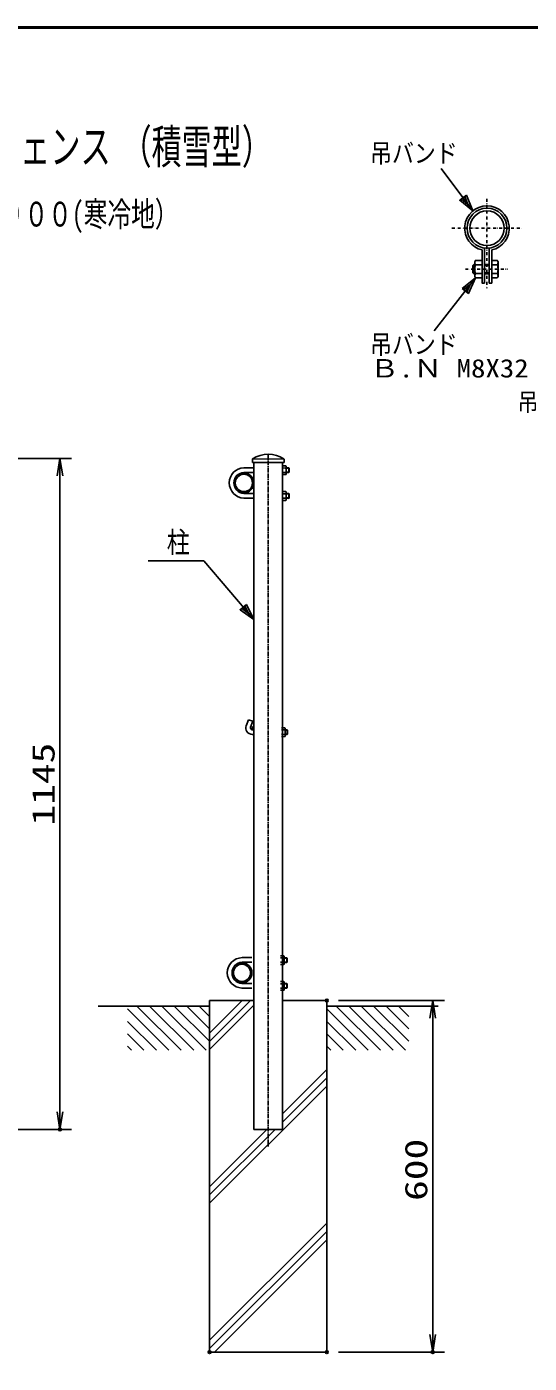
# Model space of a CAD drawing. Units: millimetres, scale not verified. Extents: x -2950 to 2950, y -2100 to 2100.
# Drawn here: x 95 to 952, y -331 to 1950 of the extents above; entities that cross this region are included whole.
import ezdxf
from ezdxf.enums import TextEntityAlignment as Align

# ---------------------------------------------------------------- set-up
doc = ezdxf.new("R2010")
doc.units = ezdxf.units.MM
doc.header["$LTSCALE"] = 10
doc.header["$PDMODE"] = 32
doc.header["$PDSIZE"] = 5
doc.linetypes.add('USER1', pattern=[1.125, 0.75, -0.125, 0.125, -0.125])
doc.linetypes.add('USER3', pattern=[1.01, 0.5, -0.25, 0.01, -0.25])
doc.layers.add('0-0_10', color=4, linetype='Continuous')
doc.layers.add('0-5_DEFPOINTS', color=7, linetype='Continuous')
for name, color, linetype, lineweight in [('0-1_1', 7, 'Continuous', 25), ('0-2_0', 7, 'Continuous', 25), ('0-4_EXTCNT-L', 2, 'Continuous', 25), ('0-6_WAKU', 7, 'Continuous', 25)]:
    doc.layers.add(name, color=color, linetype=linetype, lineweight=lineweight)
doc.styles.add('ＭＳ ゴシック', font='')
doc.styles.get('ＭＳ ゴシック').set_extended_font_data('MS Gothic')

# ---------------------------------------------------------------- blocks, each defined once
blk = doc.blocks.new('C0')
at = {"layer": '0-1_1', "color": 4}
blk.add_line((39524.6, 28577.9), (40230, 27872.4), dxfattribs=at)
blk = doc.blocks.new('C1')
at = {"layer": '0-1_1', "color": 4}
blk.add_line((39692.2, 28622.4), (40442.2, 27872.4), dxfattribs=at)
blk = doc.blocks.new('C2')
at = {"layer": '0-1_1', "color": 4}
blk.add_line((39904.3, 28622.4), (40654.3, 27872.4), dxfattribs=at)
blk = doc.blocks.new('C3')
at = {"layer": '0-1_1', "color": 4}
blk.add_line((40116.4, 28622.4), (40866.4, 27872.4), dxfattribs=at)
blk = doc.blocks.new('C4')
at = {"layer": '0-1_1', "color": 4}
blk.add_line((40328.6, 28622.4), (40924.6, 28026.5), dxfattribs=at)
blk = doc.blocks.new('C5')
at = {"layer": '0-1_1', "color": 4}
blk.add_line((40540.7, 28622.4), (40924.6, 28238.6), dxfattribs=at)
blk = doc.blocks.new('C6')
at = {"layer": '0-1_1', "color": 4}
blk.add_line((40752.8, 28622.4), (40924.6, 28450.7), dxfattribs=at)
blk = doc.blocks.new('C7')
at = {"layer": '0-1_1', "color": 4}
blk.add_line((39524.6, 28365.8), (40017.9, 27872.4), dxfattribs=at)
blk = doc.blocks.new('C8')
at = {"layer": '0-1_1', "color": 4}
blk.add_line((39524.6, 28153.7), (39805.8, 27872.4), dxfattribs=at)
blk = doc.blocks.new('C9')
at = {"layer": '0-1_1', "color": 4}
blk.add_line((39524.6, 27941.5), (39593.6, 27872.4), dxfattribs=at)
blk = doc.blocks.new('C10')
at = {"layer": '0-1_1', "color": 4}
blk.add_line((42724.6, 28577.9), (43430, 27872.4), dxfattribs=at)
blk = doc.blocks.new('C11')
at = {"layer": '0-1_1', "color": 4}
blk.add_line((42892.2, 28622.4), (43642.2, 27872.4), dxfattribs=at)
blk = doc.blocks.new('C12')
at = {"layer": '0-1_1', "color": 4}
blk.add_line((43104.3, 28622.4), (43854.3, 27872.4), dxfattribs=at)
blk = doc.blocks.new('C13')
at = {"layer": '0-1_1', "color": 4}
blk.add_line((43316.4, 28622.4), (44066.4, 27872.4), dxfattribs=at)
blk = doc.blocks.new('C14')
at = {"layer": '0-1_1', "color": 4}
blk.add_line((43528.6, 28622.4), (44124.6, 28026.5), dxfattribs=at)
blk = doc.blocks.new('C15')
at = {"layer": '0-1_1', "color": 4}
blk.add_line((43740.7, 28622.4), (44124.6, 28238.6), dxfattribs=at)
blk = doc.blocks.new('C16')
at = {"layer": '0-1_1', "color": 4}
blk.add_line((43952.8, 28622.4), (44124.6, 28450.7), dxfattribs=at)
blk = doc.blocks.new('C17')
at = {"layer": '0-1_1', "color": 4}
blk.add_line((42724.6, 28365.8), (43217.9, 27872.4), dxfattribs=at)
blk = doc.blocks.new('C18')
at = {"layer": '0-1_1', "color": 4}
blk.add_line((42724.6, 28153.7), (43005.8, 27872.4), dxfattribs=at)
blk = doc.blocks.new('C19')
at = {"layer": '0-1_1', "color": 4}
blk.add_line((42724.6, 27941.5), (42793.6, 27872.4), dxfattribs=at)
blk = doc.blocks.new('DARROWS')
at = {"layer": '0-2_0', "color": 2}
blk.add_line((0, 0), (-9.991, 0), dxfattribs=at)
blk.add_lwpolyline([(-10, -1.667), (0, 0), (-10, 1.667)], dxfattribs=at)
blk = doc.blocks.new('C90')
at = {"layer": '0-1_1', "color": 4}
blk.add_line((22168.3, 18875.2), (21625.2, 19599.4), dxfattribs=at)
blk.add_lwpolyline([(22056.3, 19141.2), (22168.3, 18875.2), (21944.3, 19057.2)], close=True, dxfattribs=at)
blk.add_lwpolyline([(22028.3, 19120.2), (22084.3, 18987.2), (21972.3, 19078.2)], dxfattribs=at)
blk = doc.blocks.new('C96')
at = {"layer": '0-1_1', "color": 4}
blk.add_line((38624.6, 14842.3), (37922.4, 13942.2), dxfattribs=at)
blk.add_lwpolyline([(38397.2, 14664.6), (38624.6, 14842.3), (38507.6, 14578.4)], close=True, dxfattribs=at)
blk.add_lwpolyline([(38424.8, 14643), (38538.5, 14731.9), (38480, 14600)], dxfattribs=at)

msp = doc.modelspace()

# ---------------------------------------------------------------- linework, layer by layer
at = {"layer": '0-1_1', "color": 4, "linetype": 'USER3'}
for p, q in [((879.79, 1656.23), (879.79, 1503.92)), ((819.79, 1606.23), (939.79, 1606.23)), ((842.91, 1536.23), (914.51, 1536.23))]:
    msp.add_line(p, q, dxfattribs=at)
at = {"layer": '0-1_1'}
for p, q in [((871.79, 1521.23), (871.79, 1551.23)), ((875.79, 1572.47), (875.79, 1512.23)), ((883.79, 1572.47), (883.79, 1512.23)), ((887.79, 1569.08), (887.79, 1512.23)), ((855.79, 1542.63), (855.79, 1529.83)), ((858.79, 1544.23), (857.39, 1544.23)), ((871.79, 1543.73), (859.94, 1543.73)), ((871.79, 1528.74), (859.94, 1528.74)), ((883.79, 1544.23), (875.79, 1544.23)), ((875.79, 1528.23), (883.79, 1528.23)), ((883.79, 1544.23), (883.79, 1528.23)), ((887.79, 1543.73), (897.58, 1543.73)), ((897.58, 1528.73), (887.79, 1528.73)), ((898.79, 1548.57), (898.79, 1523.89)), ((858.79, 1523.73), (859.94, 1521.23)), ((859.94, 1521.23), (871.79, 1521.23)), ((887.79, 1512.23), (883.79, 1512.23)), ((897.25, 1521.23), (887.79, 1521.23)), ((898.79, 1523.89), (897.25, 1521.23)), ((479.66, 1212.45), (479.63, 1206.45)), ((479.66, 1212.45), (533.65, 1212.24)), ((533.65, 1212.24), (533.63, 1206.24)), ((482.23, 1189.44), (465.23, 1189.51)), ((482.26, 1197.44), (465.26, 1197.51)), ((479.63, 1206.45), (533.63, 1206.24)), ((530.83, 1189.51), (536.75, 1189.48)), ((530.86, 1197), (536.78, 1196.98)), ((536.79, 1200.73), (530.87, 1200.76)), ((537.37, 1199.48), (536.79, 1200.73)), ((537.33, 1189.23), (541.73, 1189.21)), ((537.36, 1197.23), (541.76, 1197.21)), ((541.76, 1197.21), (541.73, 1189.21)), ((542.33, 1189.81), (541.73, 1189.21)), ((541.76, 1197.21), (542.36, 1196.61)), ((542.36, 1196.61), (542.33, 1189.81)), ((482.06, 1145.45), (465.06, 1145.51)), ((482.09, 1153.44), (465.09, 1153.51)), ((530.66, 1145.51), (536.58, 1145.49)), ((530.68, 1153), (536.61, 1152.98)), ((536.62, 1156.73), (530.7, 1156.76)), ((537.19, 1155.48), (536.62, 1156.73)), ((537.15, 1145.23), (541.55, 1145.21)), ((537.19, 1153.23), (541.59, 1153.21)), ((541.59, 1153.21), (541.55, 1145.21)), ((541.55, 1145.21), (542.16, 1145.81)), ((541.59, 1153.21), (542.18, 1152.61)), ((542.18, 1152.61), (542.16, 1145.81)), ((469.12, 757.25), (472.9, 767.52)), ((472.9, 767.52), (480.41, 764.76)), ((476.63, 754.49), (480.41, 764.76)), ((535.09, 753.73), (529.17, 753.76)), ((535.66, 752.48), (535.09, 753.73)), ((479.4, 742.45), (480.52, 742.45)), ((479.43, 750.45), (480.55, 750.45)), ((529.12, 742.51), (535.04, 742.49)), ((529.15, 750), (535.07, 749.98)), ((539.02, 742.22), (535.62, 742.23)), ((539.05, 750.22), (535.65, 750.23)), ((539.05, 750.22), (539.02, 742.22)), ((539.62, 742.82), (539.02, 742.22)), ((539.65, 749.62), (539.05, 750.22)), ((539.65, 749.62), (539.62, 742.82)), ((478.97, 353.45), (461.97, 353.52)), ((479, 361.45), (462, 361.52)), ((527.57, 353.51), (533.49, 353.49)), ((527.6, 361.01), (533.52, 360.99)), ((533.53, 364.74), (527.61, 364.76)), ((534.11, 363.49), (533.53, 364.74)), ((534.07, 353.24), (538.47, 353.22)), ((534.1, 361.24), (538.5, 361.22)), ((538.5, 361.22), (538.47, 353.22)), ((539.07, 353.82), (538.47, 353.22)), ((538.5, 361.22), (539.09, 360.62)), ((539.09, 360.62), (539.07, 353.82)), ((533.36, 320.74), (527.44, 320.76)), ((533.93, 319.49), (533.36, 320.74)), ((478.79, 309.45), (461.79, 309.52)), ((478.83, 317.45), (461.83, 317.52)), ((527.39, 309.51), (533.32, 309.49)), ((527.42, 317.01), (533.35, 316.99)), ((533.89, 309.24), (538.29, 309.22)), ((533.92, 317.24), (538.32, 317.22)), ((538.32, 317.22), (538.29, 309.22)), ((538.29, 309.22), (538.9, 309.82)), ((538.32, 317.22), (538.92, 316.62)), ((538.92, 316.62), (538.9, 309.82)), ((406.63, 278.35), (216.63, 278.35)), ((406.63, 288.35), (482.33, 288.35)), ((530.93, 288.35), (606.63, 288.35)), ((606.63, 288.35), (606.63, -311.65)), ((796.63, 278.35), (606.63, 278.35)), ((482.33, 68.35), (530.93, 68.35))]:
    msp.add_line(p, q, dxfattribs=at)
at = {"layer": '0-1_1', "color": 4}
for p, q in [((855.79, 1542.63), (858.79, 1542.63)), ((858.79, 1529.83), (855.79, 1529.83)), ((875.79, 1542.63), (883.79, 1542.63)), ((883.79, 1529.83), (875.79, 1529.83)), ((537.33, 1189.83), (542.33, 1189.81)), ((537.36, 1196.63), (542.36, 1196.61)), ((537.16, 1145.83), (542.16, 1145.81)), ((537.18, 1152.63), (542.18, 1152.61)), ((539.62, 742.82), (535.62, 742.83)), ((539.65, 749.62), (535.65, 749.63)), ((534.07, 353.84), (539.07, 353.82)), ((534.09, 360.64), (539.09, 360.62)), ((533.9, 309.84), (538.9, 309.82)), ((533.92, 316.64), (538.92, 316.62)), ((406.63, 218.56), (476.42, 288.35)), ((406.63, 232.7), (462.28, 288.35)), ((406.63, 204.42), (482.33, 280.12)), ((530.93, 94.87), (606.63, 170.57)), ((406.63, -57.72), (606.63, 142.28)), ((530.93, 80.73), (606.63, 156.43)), ((406.63, -29.43), (504.41, 68.35)), ((406.63, -43.57), (518.55, 68.35)), ((406.63, -291.56), (606.63, -91.56)), ((406.63, -305.71), (606.63, -105.71)), ((414.83, -311.65), (606.63, -119.85))]:
    msp.add_line(p, q, dxfattribs=at)
at = {"layer": '0-1_1', "color": 1}
for p, q in [((-113.37, 1213.35), (171.42, 1213.35)), ((-649.07, 68.35), (171.42, 68.35))]:
    msp.add_line(p, q, dxfattribs=at)
at = {"layer": '0-1_1', "color": 4, "linetype": 'USER1'}
msp.add_line((506.63, 1220.35), (506.63, 38.35), dxfattribs=at)
at = {"layer": '0-1_1', "color": 2}
msp.add_line((151.42, 1183.35), (151.42, 98.35), dxfattribs=at)
at = {"layer": '0-1_1'}
for points in [[(858.79, 1523.73), (858.79, 1548.73), (859.94, 1551.23), (871.79, 1551.23)], [(871.79, 1569.08), (871.79, 1512.23), (875.79, 1512.23)], [(887.79, 1551.23), (897.25, 1551.23), (898.79, 1548.57)], [(857.39, 1528.23), (857.39, 1544.23), (855.79, 1542.63)], [(855.79, 1529.83), (857.39, 1528.23), (858.79, 1528.23)], [(482.33, 1206.35), (482.33, 288.35), (482.33, 68.35)], [(537.37, 1199.48), (537.32, 1186.98), (536.74, 1185.73), (530.81, 1185.76)], [(530.93, 1206.35), (530.93, 288.35), (530.93, 68.35)], [(537.19, 1155.48), (537.15, 1142.98), (536.56, 1141.73), (530.64, 1141.76)], [(535.66, 752.48), (535.61, 739.98), (535.03, 738.73), (529.11, 738.76)], [(534.11, 363.49), (534.06, 350.99), (533.47, 349.74), (527.55, 349.76)], [(533.93, 319.49), (533.88, 306.99), (533.3, 305.74), (527.38, 305.76)], [(406.63, 288.35), (406.63, -311.65), (606.63, -311.65)]]:
    msp.add_lwpolyline(points, dxfattribs=at)
at = {"layer": '0-1_1', "color": 4}
for points in [[(482.33, 938.32), (396.63, 1038.35), (302.13, 1038.35)], [(466.77, 961.86), (473.22, 948.95), (461.46, 957.3)]]:
    msp.add_lwpolyline(points, dxfattribs=at)
msp.add_lwpolyline([(469.43, 964.13), (482.33, 938.32), (458.8, 955.02)], close=True, dxfattribs=at)
at = {"layer": '0-1_1'}
for centre, radius in [((879.79, 1606.23), 34), ((879.79, 1606.23), 29.4), ((465.16, 1171.51), 17), ((465.16, 1171.51), 14.7), ((478.56, 753.46), 2), ((461.9, 335.52), 17), ((461.9, 335.52), 14.7)]:
    msp.add_circle(centre, radius, dxfattribs=at)
for centre, radius, start, end in [((879.79, 1606.23), 38, 282.15329, 257.84705), ((870.21, 1548.73), 11.43, 179.99992, 205.98035), ((883.68, 1536.23), 24.9, 162.48149, 197.51962), ((870.21, 1523.73), 11.43, 154.02034, 179.99992), ((875.02, 1551.9), 24, 340.09109, 352.02023), ((874.79, 1536.23), 24, 341.79004, 18.20996), ((875.02, 1520.56), 24, 7.97977, 19.9089), ((506.49, 1170.78), 49.57, 56.77009, 122.7825), ((466.16, 1171.51), 26, 91.98071, 267.57227), ((466.16, 1171.51), 18, 92.96121, 266.59177), ((524.89, 1193.28), 12.45, 342.25733, 17.29599), ((531.6, 1187), 5.71, 359.77649, 25.75629), ((531.65, 1199.5), 5.71, 333.79669, 359.77649), ((524.72, 1149.28), 12.45, 342.25733, 17.29599), ((531.43, 1143), 5.71, 359.77649, 25.75629), ((531.48, 1155.5), 5.71, 333.79669, 359.77649), ((479.44, 753.45), 11, 159.77666, 269.77649), ((479.44, 753.45), 3, 159.77666, 269.77649), ((523.19, 746.28), 12.45, 342.26022, 17.29358), ((529.9, 740), 5.71, 359.77649, 25.75639), ((529.95, 752.5), 5.71, 333.79639, 359.77649), ((462.9, 335.51), 26, 91.98071, 267.57227), ((462.9, 335.51), 18, 92.96121, 266.59177), ((521.63, 357.28), 12.45, 342.25733, 17.29599), ((528.34, 351.01), 5.71, 359.77649, 25.75629), ((528.39, 363.51), 5.71, 333.79669, 359.77649), ((528.22, 319.51), 5.71, 333.79669, 359.77649), ((521.46, 313.28), 12.45, 342.25733, 17.29599), ((528.17, 307.01), 5.71, 359.77649, 25.75629)]:
    msp.add_arc(centre, radius, start, end, dxfattribs=at)
at = {"layer": '0-4_EXTCNT-L', "color": 1}
for p, q in [((626.63, 288.35), (807.18, 288.35)), ((626.63, -311.65), (807.18, -311.65))]:
    msp.add_line(p, q, dxfattribs=at)
at = {"layer": '0-4_EXTCNT-L'}
msp.add_line((787.18, 258.35), (787.18, -281.65), dxfattribs=at)
at = {"layer": '0-5_DEFPOINTS'}
for p in [(606.63, 288.35), (151.42, 68.35), (406.63, -311.65), (606.63, -311.65), (606.63, -311.65), (787.18, -311.65)]:
    msp.add_point(p, dxfattribs=at)
at = {"layer": '0-6_WAKU'}
msp.add_line((-2698.73, 1948.67), (2798.61, 1948.67), dxfattribs=at)
msp.add_lwpolyline([(-2700.06, 1950), (2799.94, 1950), (2799.94, -1950), (-2700.06, -1950)], close=True, dxfattribs=at)
msp.add_lwpolyline([(-2697.39, -1947.33), (-2697.39, 1947.33), (2797.27, 1947.33)], dxfattribs=at)

# ---------------------------------------------------------------- block references
at = {"layer": '0-1_1', "xscale": 3, "yscale": 3}
for p, rotation in [((151.42, 1213.35), 90), ((151.42, 68.35), 270)]:
    msp.add_blockref('DARROWS', p, dxfattribs=dict(at, rotation=rotation))
at = {"layer": '0-2_0', "xscale": 0.1, "yscale": 0.1}
for name, p in [('C90', (-1361.04, -251.82)), ('C96', (-3002.52, 37.01)), ('C0', (-3685.82, -2583.9)), ('C1', (-3685.82, -2583.9)), ('C2', (-3685.82, -2583.9)), ('C3', (-3685.82, -2583.9)), ('C4', (-3685.82, -2583.9)), ('C5', (-3685.82, -2583.9)), ('C6', (-3685.82, -2583.9)), ('C10', (-3665.82, -2583.9)), ('C11', (-3665.82, -2583.9)), ('C12', (-3665.82, -2583.9)), ('C13', (-3665.82, -2583.9)), ('C14', (-3665.82, -2583.9)), ('C15', (-3665.82, -2583.9)), ('C16', (-3665.82, -2583.9)), ('C7', (-3685.82, -2583.9)), ('C17', (-3665.82, -2583.9)), ('C8', (-3685.82, -2583.9)), ('C18', (-3665.82, -2583.9)), ('C9', (-3685.82, -2583.9)), ('C19', (-3665.82, -2583.9))]:
    msp.add_blockref(name, p, dxfattribs=at)
at = {"layer": '0-4_EXTCNT-L', "xscale": 3, "yscale": 3}
for p, rotation in [((787.18, 288.35), 90), ((787.18, -311.65), 270)]:
    msp.add_blockref('DARROWS', p, dxfattribs=dict(at, rotation=rotation))

# ---------------------------------------------------------------- texts
at = {"layer": '0-0_10', "style": 'ＭＳ ゴシック'}
for s, height, width, p in [('丸パイプフェンス', 58.14, 0.65, (-174.27, 1699.08)), ('（積雪型）', 57.86, 0.65, (256.44, 1699.14)), ('ＰK－１型Ｈ９００(寒冷地）', 42.35, 0.7, (-171.86, 1596.33))]:
    msp.add_text(s, height=height, dxfattribs=dict(at, width=width)).set_placement(p, align=Align.BOTTOM_LEFT)
at = {"layer": '0-1_1', "color": 4, "style": 'ＭＳ ゴシック'}
for s, height, width, p in [('吊バンド', 32.21, 0.85, (680.4, 1708.27)), ('吊バンド', 32.21, 0.85, (680.4, 1382.24)), ('Ｂ.Ｎ M8X32', 31.4, 1.15, (680.4, 1342.04)), ('吊バンド', 30.65, 0.85, (931.97, 1284.84)), ('柱', 36.08, 0.8, (333.63, 1041.41))]:
    msp.add_text(s, height=height, dxfattribs=dict(at, width=width)).set_placement(p, align=Align.BOTTOM_LEFT)
at = {"layer": '0-1_1', "color": 3, "style": 'ＭＳ ゴシック', "width": 1.35}
msp.add_text('1145', height=38.49, rotation=90, dxfattribs=at).set_placement((153.83, 586.85), align=Align.BOTTOM_LEFT)
at = {"layer": '0-4_EXTCNT-L', "color": 3, "style": 'ＭＳ ゴシック', "width": 1.35}
msp.add_text('600', height=38.49, rotation=90, dxfattribs=at).set_placement((789.58, -53.65), align=Align.BOTTOM_LEFT)

doc.saveas('drawing.dxf')
